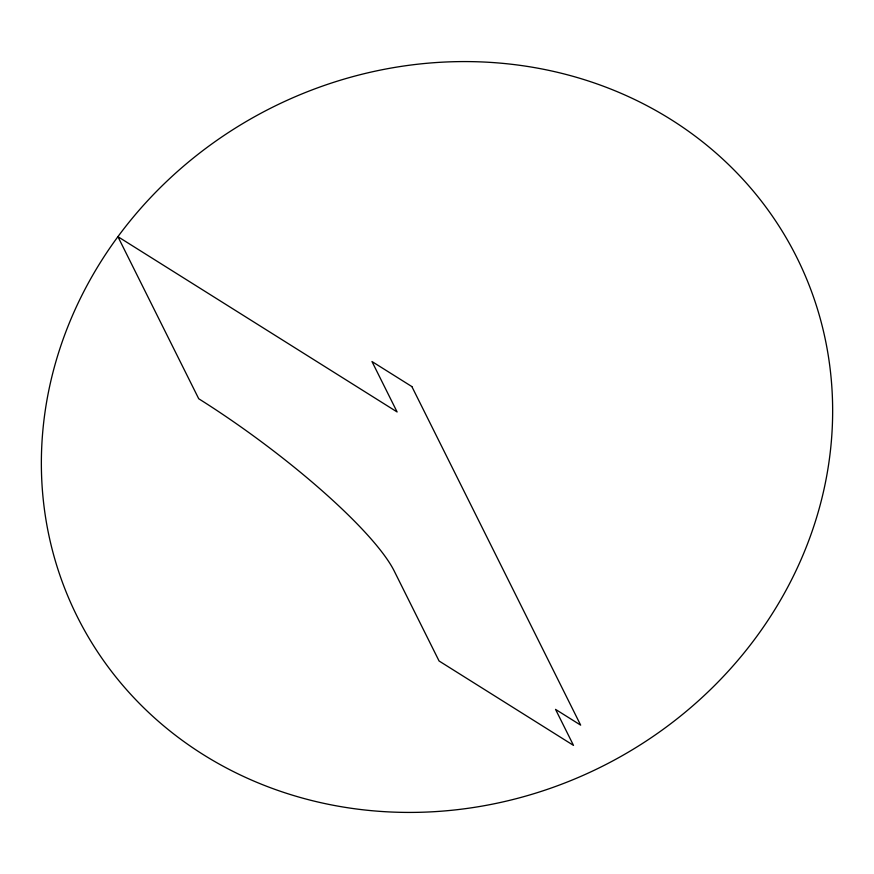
<?xml version="1.0" encoding="UTF-8"?>
<svg xmlns="http://www.w3.org/2000/svg" width="874" height="874" viewBox="0 0 874 874"><rect width="100%" height="100%" fill="white"/><g stroke="black" fill="none" stroke-linecap="round" stroke-linejoin="round"><path stroke-width="1.31" d="M411.862 386.57L371.974 361.53L397.113 411.96L117.914 236.668A402.116 368.489 -26.5 0 0 393.956 812.132A402.116 368.489 -26.5 0 0 799.131 262.2A402.116 368.489 -26.5 0 0 117.914 236.668L198.726 398.752A201.053 39.264 36.4 0 1 394.185 570.951L439.076 660.995L573.497 745.391L555.536 709.371L580.664 725.147L411.862 386.57"/></g></svg>
